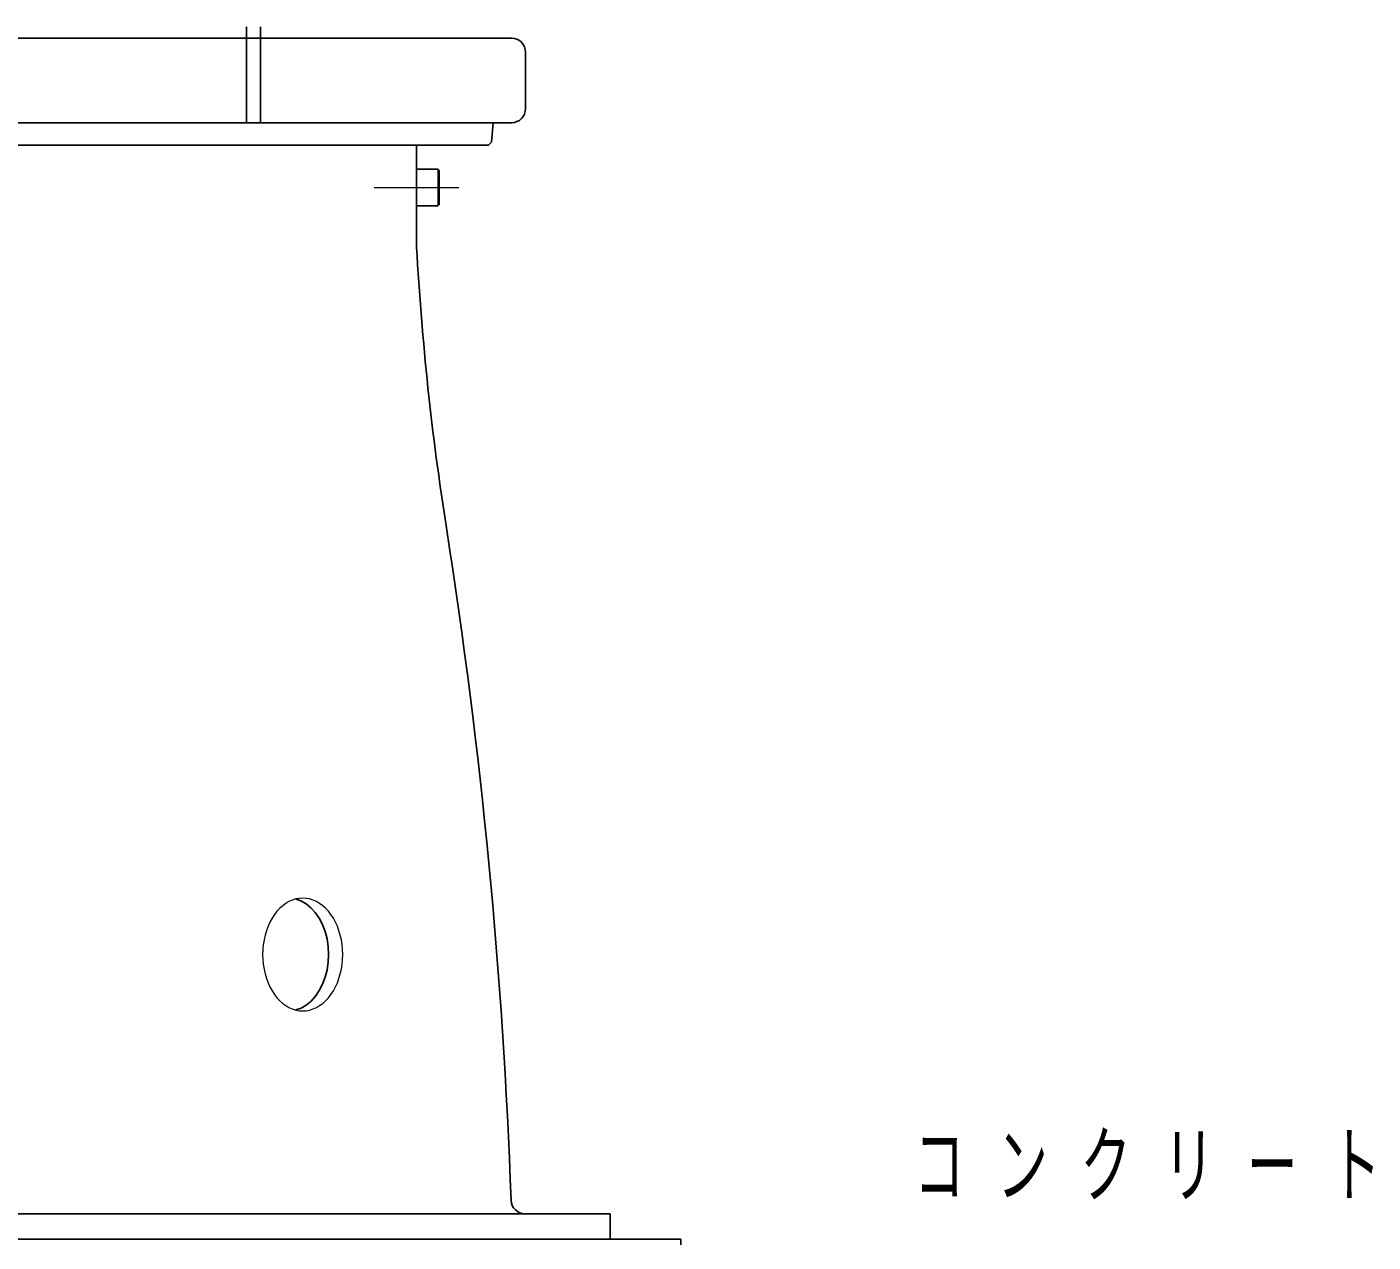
# Model space of a CAD drawing. Units: millimetres on the paper, scale 1:10. Extents: x -365 to 0, y -5 to 257.
# Drawn here: x -106.15 to -58.43, y 106.91 to 150.01 of the extents above; entities that cross this region are included whole.
import ezdxf

# ---------------------------------------------------------------- set-up
doc = ezdxf.new("R2010")
doc.units = ezdxf.units.MM
doc.linetypes.add('USER2', pattern=[6, 3, -1, 1, -1])
doc.layers.add('1_10', color=7, linetype='Continuous', lineweight=25)
doc.styles.add('ＭＳ ゴシック', font='')
doc.styles.get('ＭＳ ゴシック').set_extended_font_data('MS Gothic')

msp = doc.modelspace()

# ---------------------------------------------------------------- linework, layer by layer
at = {"layer": '1_10'}
for p, q in [((-98.373, 150.012), (-98.373, 146.612)), ((-97.873, 150.012), (-97.873, 146.612)), ((-88.973, 149.612), (-136.973, 149.612)), ((-88.473, 149.112), (-88.473, 147.112)), ((-88.973, 146.612), (-136.973, 146.612)), ((-89.683, 145.921), (-89.623, 146.612)), ((-136.153, 145.812), (-89.793, 145.812)), ((-92.337, 145.812), (-92.337, 142.202)), ((-89.793, 145.812), (-89.683, 145.921)), ((-92.337, 144.962), (-91.587, 144.962)), ((-91.537, 144.912), (-91.587, 144.962)), ((-91.537, 144.912), (-91.537, 143.712)), ((-92.337, 143.662), (-91.587, 143.662)), ((-91.587, 143.662), (-91.537, 143.712)), ((-134.862, 107.912), (-85.473, 107.912)), ((-85.473, 107.912), (-85.473, 107.012)), ((-82.973, 107.012), (-142.973, 107.012)), ((-82.973, 107.012), (-82.973, 106.812))]:
    msp.add_line(p, q, dxfattribs=at)
at = {"layer": '1_10', "lineweight": 13}
msp.add_line((-91.587, 144.962), (-91.587, 143.662), dxfattribs=at)
at = {"layer": '1_10', "linetype": 'USER2', "lineweight": 13}
msp.add_line((-93.841, 144.312), (-90.558, 144.312), dxfattribs=at)
at = {"layer": '1_10', "lineweight": 13}
msp.add_lwpolyline([(-96.377, 119.112), (-96.5, 119.104), (-96.623, 119.081), (-96.744, 119.043), (-96.862, 118.991), (-96.976, 118.924), (-97.086, 118.844), (-97.191, 118.75), (-97.289, 118.644), (-97.38, 118.526), (-97.464, 118.397), (-97.539, 118.259), (-97.605, 118.112), (-97.663, 117.957), (-97.71, 117.796), (-97.747, 117.629), (-97.774, 117.459), (-97.79, 117.286), (-97.796, 117.112), (-97.79, 116.937), (-97.774, 116.764), (-97.747, 116.594), (-97.71, 116.428), (-97.663, 116.266), (-97.605, 116.112), (-97.539, 115.964), (-97.464, 115.826), (-97.38, 115.697), (-97.289, 115.579), (-97.191, 115.473), (-97.086, 115.38), (-96.976, 115.299), (-96.862, 115.232), (-96.744, 115.18), (-96.623, 115.142), (-96.5, 115.119), (-96.377, 115.112), (-96.253, 115.119), (-96.13, 115.142), (-96.01, 115.18), (-95.892, 115.232), (-95.777, 115.299), (-95.667, 115.38), (-95.563, 115.473), (-95.465, 115.579), (-95.374, 115.697), (-95.29, 115.826), (-95.215, 115.964), (-95.148, 116.112), (-95.091, 116.266), (-95.044, 116.428), (-95.006, 116.594), (-94.98, 116.764), (-94.964, 116.937), (-94.958, 117.112), (-94.964, 117.286), (-94.98, 117.459), (-95.006, 117.629), (-95.044, 117.796), (-95.091, 117.957), (-95.148, 118.112), (-95.215, 118.259), (-95.29, 118.397), (-95.374, 118.526), (-95.465, 118.644), (-95.563, 118.75), (-95.667, 118.844), (-95.777, 118.924), (-95.892, 118.991), (-96.01, 119.043), (-96.13, 119.081), (-96.253, 119.104)], close=True, dxfattribs=at)
at = {"layer": '1_10'}
msp.add_lwpolyline([(-96.623, 115.144), (-96.432, 115.213), (-96.249, 115.318), (-96.078, 115.458), (-95.923, 115.631), (-95.787, 115.832), (-95.671, 116.058), (-95.579, 116.304), (-95.512, 116.566), (-95.471, 116.839), (-95.458, 117.117), (-95.472, 117.394), (-95.514, 117.667), (-95.582, 117.928), (-95.675, 118.174), (-95.791, 118.399), (-95.929, 118.599), (-96.084, 118.77), (-96.255, 118.909), (-96.439, 119.014), (-96.63, 119.081)], dxfattribs=at)
for centre, radius, start, end in [((-88.973, 149.112), 0.5, 0, 90), ((-88.973, 147.112), 0.5, 270, 0), ((7.508, 147.761), 100, 183.18663, 188.92298), ((-288.861, 101.229), 200, 2.05307, 8.92299), ((-88.49, 108.412), 0.5, 182.0531, 270)]:
    msp.add_arc(centre, radius, start, end, dxfattribs=at)

# ---------------------------------------------------------------- texts
at = {"layer": '1_10', "insert": (-74.708, 109.596), "char_height": 2.199, "attachment_point": 4, "style": 'ＭＳ ゴシック'}
msp.add_mtext('\\T1.64;\\W0.6;コンクリート', dxfattribs=at)

doc.saveas('drawing.dxf')
